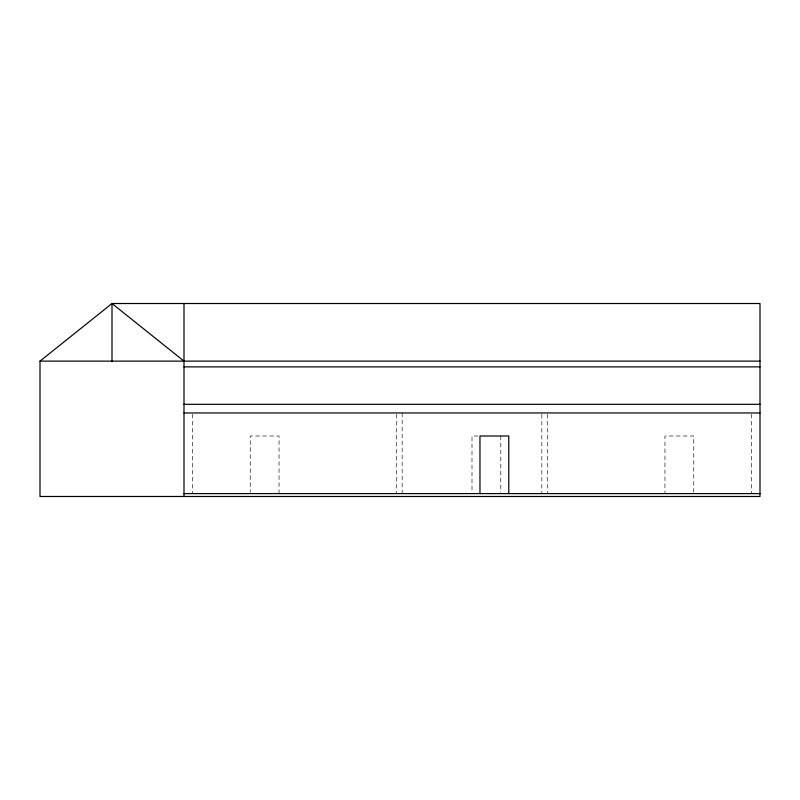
<?xml version="1.0" encoding="UTF-8"?>
<svg xmlns="http://www.w3.org/2000/svg" width="800" height="800" viewBox="0 0 800 800"><rect width="100%" height="100%" fill="white"/><g stroke="black" fill="none" stroke-linecap="round" stroke-linejoin="round"><path stroke-width="0.6" stroke-dasharray="4 3" d="M478 436L472 436L472 492.37M751.36 414.2L751.36 493.6M693.76 492.37L693.76 436L664.96 436L664.96 493.6M547.6 414.2L547.6 493.6M541.84 414.2L541.84 493.6M500.8 436L500.8 492.37M402.16 412.96L402.16 493.6M396.4 414.2L396.4 493.6M279.04 493.6L279.04 436L250.24 436L250.24 492.37M192.64 414.2L192.64 493.6"/><path stroke-width="1.2" d="M40 361.12L112 303.52L760 303.52L760 496.48L40 496.48L40 361.12L760 361.12M184 366.88L760 366.88M184 404.32L760 404.32M184 412.96L760 412.96M184 493.6L760 493.6M184 361.12L112 303.52L112 361.12M508.77 493.6L508.77 436L479.97 436L479.97 493.6M184 303.52L184 496.48"/></g></svg>
